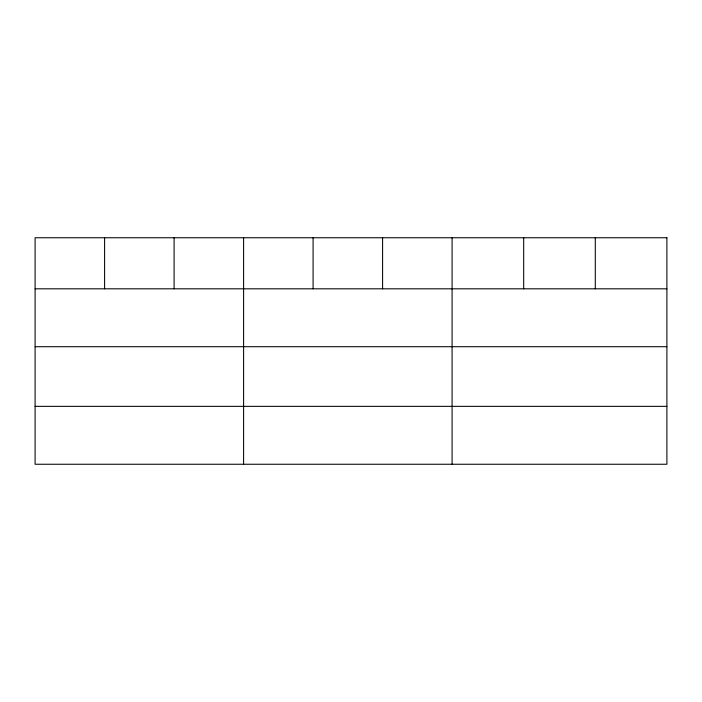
<?xml version="1.0" encoding="UTF-8"?>
<svg xmlns="http://www.w3.org/2000/svg" width="702" height="702" viewBox="0 0 702 702"><rect width="100%" height="100%" fill="white"/><g stroke="black" fill="none" stroke-linecap="round" stroke-linejoin="round"><path stroke-width="1.05" d="M35.1 288.812L666.9 288.812M35.1 346.709L666.9 346.709M35.1 406.353L666.9 406.353M595.296 237.75L595.296 288.812M523.692 237.75L523.692 288.812M452.088 237.75L452.088 464.25M382.59 237.75L382.59 288.812M313.092 237.75L313.092 288.812M243.594 237.75L243.594 464.25M174.096 237.75L174.096 288.812M104.598 237.75L104.598 288.812M666.9 237.75L35.1 237.75L35.1 464.25L666.9 464.25L666.9 237.75"/></g></svg>
